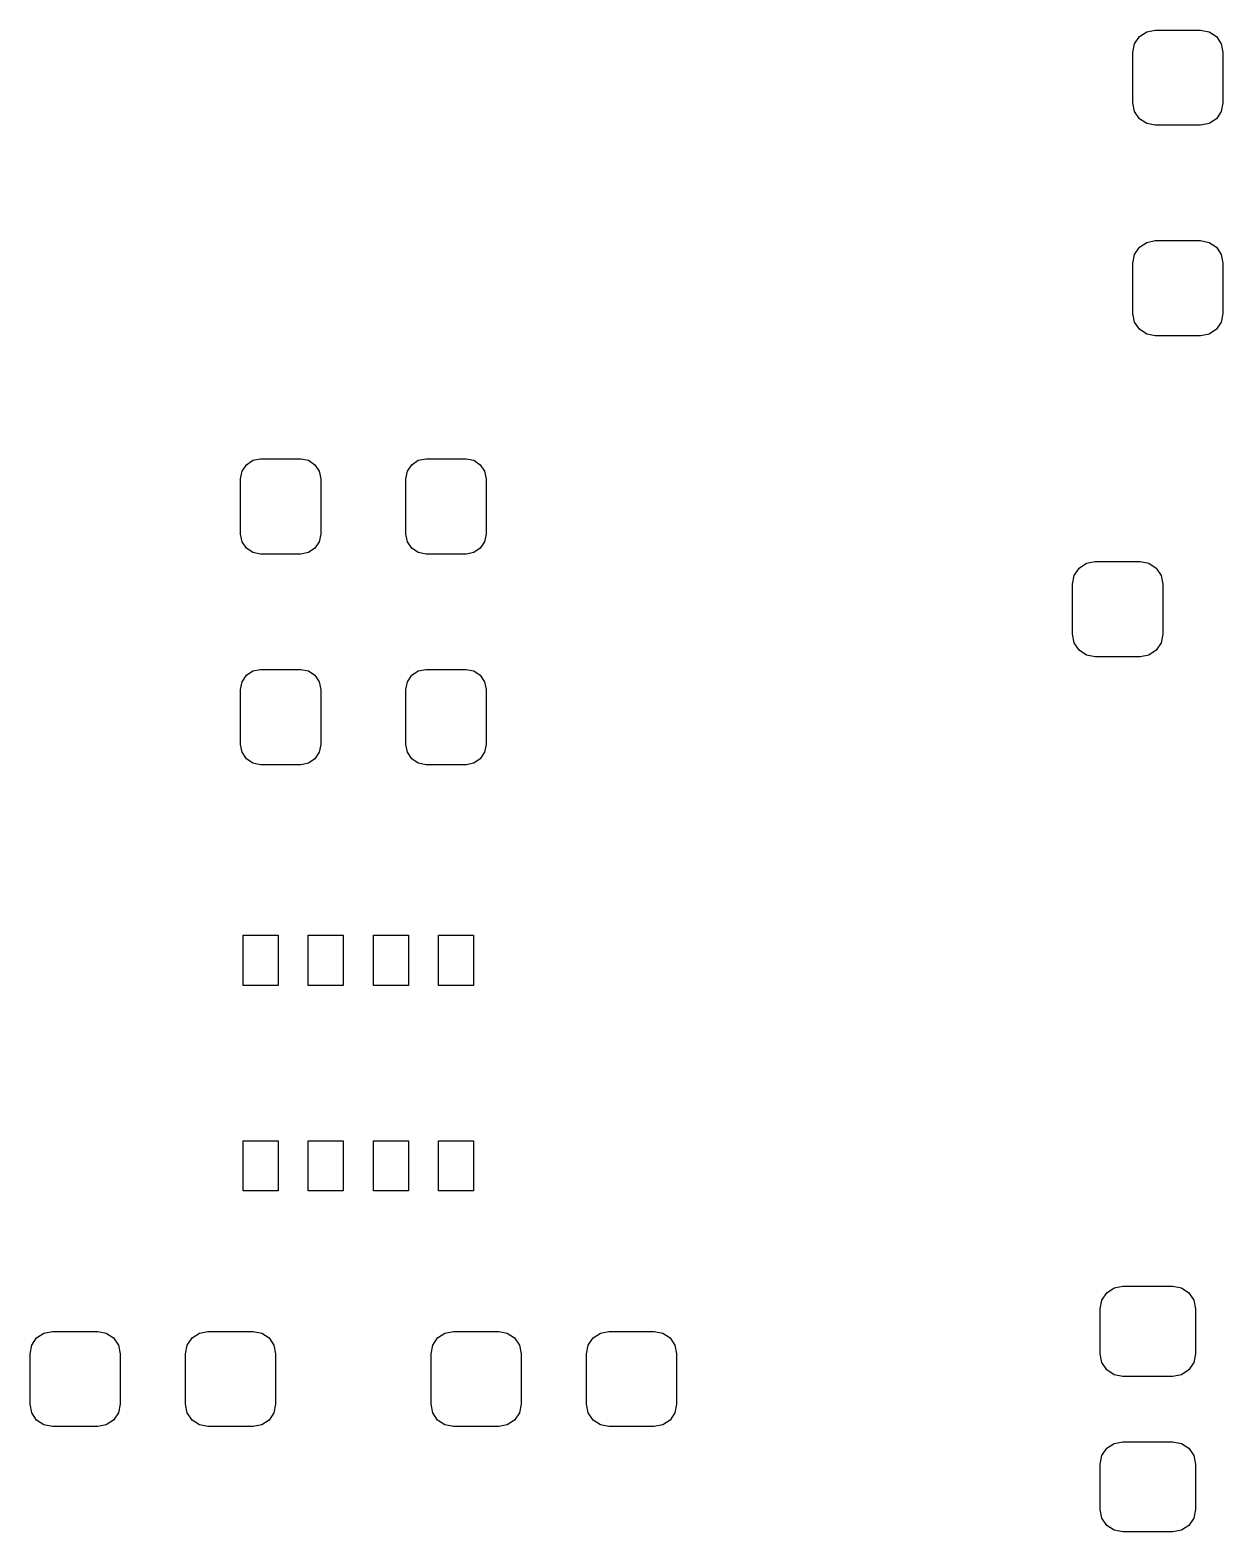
# Model space of a CAD drawing. Extents: x 151.7 to 203.9, y -103 to -39.5.
# Drawn here: x 157.78 to 169.68, y -86.7 to -71.72 of the extents above; entities that cross this region are included whole.
import ezdxf

# ---------------------------------------------------------------- set-up
doc = ezdxf.new("R2010")
doc.units = 0
doc.layers.add('BLACK', color=7, linetype='CONTINUOUS')

msp = doc.modelspace()

# ---------------------------------------------------------------- linework, layer by layer
at = {"layer": 'BLACK', "linetype": 'CONTINUOUS'}
for p, q in [((168.914, -71.7421), (169, -71.725)), ((169, -71.725), (169.45, -71.725)), ((169.45, -71.725), (169.536, -71.7421)), ((168.775, -71.95), (168.792, -71.8639)), ((168.792, -71.8639), (168.841, -71.7909)), ((168.841, -71.7909), (168.914, -71.7421)), ((169.536, -71.7421), (169.609, -71.7909)), ((169.609, -71.7909), (169.658, -71.8639)), ((169.658, -71.8639), (169.675, -71.95)), ((168.775, -72.45), (168.775, -71.95)), ((169.675, -71.95), (169.675, -72.45)), ((168.792, -72.5361), (168.775, -72.45)), ((169.675, -72.45), (169.658, -72.5361)), ((168.841, -72.6091), (168.792, -72.5361)), ((168.914, -72.6579), (168.841, -72.6091)), ((169.609, -72.6091), (169.536, -72.6579)), ((169.658, -72.5361), (169.609, -72.6091)), ((169, -72.675), (168.914, -72.6579)), ((169.45, -72.675), (169, -72.675)), ((169.536, -72.6579), (169.45, -72.675)), ((168.914, -73.8421), (169, -73.825)), ((169, -73.825), (169.45, -73.825)), ((169.45, -73.825), (169.536, -73.8421)), ((168.775, -74.05), (168.792, -73.9639)), ((168.792, -73.9639), (168.841, -73.8909)), ((168.841, -73.8909), (168.914, -73.8421)), ((169.536, -73.8421), (169.609, -73.8909)), ((169.609, -73.8909), (169.658, -73.9639)), ((169.658, -73.9639), (169.675, -74.05)), ((168.775, -74.55), (168.775, -74.05)), ((169.675, -74.05), (169.675, -74.55)), ((168.792, -74.6361), (168.775, -74.55)), ((169.675, -74.55), (169.658, -74.6361)), ((168.841, -74.7091), (168.792, -74.6361)), ((168.914, -74.7579), (168.841, -74.7091)), ((169.609, -74.7091), (169.536, -74.7579)), ((169.658, -74.6361), (169.609, -74.7091)), ((169, -74.775), (168.914, -74.7579)), ((169.45, -74.775), (169, -74.775)), ((169.536, -74.7579), (169.45, -74.775)), ((159.89, -76.1235), (159.934, -76.0586)), ((159.934, -76.0586), (159.998, -76.0152)), ((159.998, -76.0152), (160.075, -76)), ((160.075, -76), (160.475, -76)), ((160.475, -76), (160.552, -76.0152)), ((160.552, -76.0152), (160.616, -76.0586)), ((160.616, -76.0586), (160.66, -76.1235)), ((161.54, -76.1235), (161.584, -76.0586)), ((161.584, -76.0586), (161.648, -76.0152)), ((161.648, -76.0152), (161.725, -76)), ((161.725, -76), (162.125, -76)), ((162.125, -76), (162.202, -76.0152)), ((162.202, -76.0152), (162.266, -76.0586)), ((162.266, -76.0586), (162.31, -76.1235)), ((159.875, -76.2), (159.89, -76.1235)), ((159.875, -76.75), (159.875, -76.2)), ((160.66, -76.1235), (160.675, -76.2)), ((160.675, -76.2), (160.675, -76.75)), ((161.525, -76.2), (161.54, -76.1235)), ((161.525, -76.75), (161.525, -76.2)), ((162.31, -76.1235), (162.325, -76.2)), ((162.325, -76.2), (162.325, -76.75)), ((159.89, -76.8265), (159.875, -76.75)), ((160.675, -76.75), (160.66, -76.8265)), ((161.54, -76.8265), (161.525, -76.75)), ((162.325, -76.75), (162.31, -76.8265)), ((159.934, -76.8914), (159.89, -76.8265)), ((159.998, -76.9348), (159.934, -76.8914)), ((160.075, -76.95), (159.998, -76.9348)), ((160.475, -76.95), (160.075, -76.95)), ((160.552, -76.9348), (160.475, -76.95)), ((160.616, -76.8914), (160.552, -76.9348)), ((160.66, -76.8265), (160.616, -76.8914)), ((161.584, -76.8914), (161.54, -76.8265)), ((161.648, -76.9348), (161.584, -76.8914)), ((161.725, -76.95), (161.648, -76.9348)), ((162.125, -76.95), (161.725, -76.95)), ((162.202, -76.9348), (162.125, -76.95)), ((162.266, -76.8914), (162.202, -76.9348)), ((162.31, -76.8265), (162.266, -76.8914)), ((168.192, -77.1639), (168.241, -77.0909)), ((168.241, -77.0909), (168.314, -77.0421)), ((168.314, -77.0421), (168.4, -77.025)), ((168.4, -77.025), (168.85, -77.025)), ((168.85, -77.025), (168.936, -77.0421)), ((168.936, -77.0421), (169.009, -77.0909)), ((169.009, -77.0909), (169.058, -77.1639)), ((168.175, -77.25), (168.192, -77.1639)), ((168.175, -77.75), (168.175, -77.25)), ((169.058, -77.1639), (169.075, -77.25)), ((169.075, -77.25), (169.075, -77.75)), ((168.192, -77.8361), (168.175, -77.75)), ((168.241, -77.9091), (168.192, -77.8361)), ((169.058, -77.8361), (169.009, -77.9091)), ((169.075, -77.75), (169.058, -77.8361)), ((168.314, -77.9579), (168.241, -77.9091)), ((168.4, -77.975), (168.314, -77.9579)), ((168.85, -77.975), (168.4, -77.975)), ((168.936, -77.9579), (168.85, -77.975)), ((169.009, -77.9091), (168.936, -77.9579)), ((159.89, -78.2235), (159.934, -78.1586)), ((159.934, -78.1586), (159.998, -78.1152)), ((159.998, -78.1152), (160.075, -78.1)), ((160.075, -78.1), (160.475, -78.1)), ((160.475, -78.1), (160.552, -78.1152)), ((160.552, -78.1152), (160.616, -78.1586)), ((160.616, -78.1586), (160.66, -78.2235)), ((161.54, -78.2235), (161.584, -78.1586)), ((161.584, -78.1586), (161.648, -78.1152)), ((161.648, -78.1152), (161.725, -78.1)), ((161.725, -78.1), (162.125, -78.1)), ((162.125, -78.1), (162.202, -78.1152)), ((162.202, -78.1152), (162.266, -78.1586)), ((162.266, -78.1586), (162.31, -78.2235)), ((159.875, -78.3), (159.89, -78.2235)), ((159.875, -78.85), (159.875, -78.3)), ((160.66, -78.2235), (160.675, -78.3)), ((160.675, -78.3), (160.675, -78.85)), ((161.525, -78.3), (161.54, -78.2235)), ((161.525, -78.85), (161.525, -78.3)), ((162.31, -78.2235), (162.325, -78.3)), ((162.325, -78.3), (162.325, -78.85)), ((159.89, -78.9265), (159.875, -78.85)), ((160.675, -78.85), (160.66, -78.9265)), ((161.54, -78.9265), (161.525, -78.85)), ((162.325, -78.85), (162.31, -78.9265)), ((159.934, -78.9914), (159.89, -78.9265)), ((159.998, -79.0348), (159.934, -78.9914)), ((160.075, -79.05), (159.998, -79.0348)), ((160.475, -79.05), (160.075, -79.05)), ((160.552, -79.0348), (160.475, -79.05)), ((160.616, -78.9914), (160.552, -79.0348)), ((160.66, -78.9265), (160.616, -78.9914)), ((161.584, -78.9914), (161.54, -78.9265)), ((161.648, -79.0348), (161.584, -78.9914)), ((161.725, -79.05), (161.648, -79.0348)), ((162.125, -79.05), (161.725, -79.05)), ((162.202, -79.0348), (162.125, -79.05)), ((162.266, -78.9914), (162.202, -79.0348)), ((162.31, -78.9265), (162.266, -78.9914)), ((159.9, -81.25), (159.9, -80.75)), ((159.9, -80.75), (160.25, -80.75)), ((160.25, -80.75), (160.25, -81.25)), ((160.55, -81.25), (160.55, -80.75)), ((160.55, -80.75), (160.9, -80.75)), ((160.9, -80.75), (160.9, -81.25)), ((161.2, -81.25), (161.2, -80.75)), ((161.2, -80.75), (161.55, -80.75)), ((161.55, -80.75), (161.55, -81.25)), ((161.85, -81.25), (161.85, -80.75)), ((161.85, -80.75), (162.2, -80.75)), ((162.2, -80.75), (162.2, -81.25)), ((160.25, -81.25), (159.9, -81.25)), ((160.9, -81.25), (160.55, -81.25)), ((161.55, -81.25), (161.2, -81.25)), ((162.2, -81.25), (161.85, -81.25)), ((159.9, -83.3), (159.9, -82.8)), ((159.9, -82.8), (160.25, -82.8)), ((160.25, -82.8), (160.25, -83.3)), ((160.55, -83.3), (160.55, -82.8)), ((160.55, -82.8), (160.9, -82.8)), ((160.9, -82.8), (160.9, -83.3)), ((161.2, -83.3), (161.2, -82.8)), ((161.2, -82.8), (161.55, -82.8)), ((161.55, -82.8), (161.55, -83.3)), ((161.85, -83.3), (161.85, -82.8)), ((161.85, -82.8), (162.2, -82.8)), ((162.2, -82.8), (162.2, -83.3)), ((160.25, -83.3), (159.9, -83.3)), ((160.9, -83.3), (160.55, -83.3)), ((161.55, -83.3), (161.2, -83.3)), ((162.2, -83.3), (161.85, -83.3)), ((168.516, -84.3159), (168.589, -84.2671)), ((168.589, -84.2671), (168.675, -84.25)), ((168.675, -84.25), (169.175, -84.25)), ((169.175, -84.25), (169.261, -84.2671)), ((169.261, -84.2671), (169.334, -84.3159)), ((168.45, -84.475), (168.467, -84.3889)), ((168.467, -84.3889), (168.516, -84.3159)), ((169.334, -84.3159), (169.383, -84.3889)), ((169.383, -84.3889), (169.4, -84.475)), ((168.45, -84.925), (168.45, -84.475)), ((169.4, -84.475), (169.4, -84.925)), ((157.841, -84.7659), (157.914, -84.7171)), ((157.914, -84.7171), (158, -84.7)), ((158, -84.7), (158.45, -84.7)), ((158.45, -84.7), (158.536, -84.7171)), ((158.536, -84.7171), (158.609, -84.7659)), ((159.391, -84.7659), (159.464, -84.7171)), ((159.464, -84.7171), (159.55, -84.7)), ((159.55, -84.7), (160, -84.7)), ((160, -84.7), (160.086, -84.7171)), ((160.086, -84.7171), (160.159, -84.7659)), ((161.841, -84.7659), (161.914, -84.7171)), ((161.914, -84.7171), (162, -84.7)), ((162, -84.7), (162.45, -84.7)), ((162.45, -84.7), (162.536, -84.7171)), ((162.536, -84.7171), (162.609, -84.7659)), ((163.391, -84.7659), (163.464, -84.7171)), ((163.464, -84.7171), (163.55, -84.7)), ((163.55, -84.7), (164, -84.7)), ((164, -84.7), (164.086, -84.7171)), ((164.086, -84.7171), (164.159, -84.7659)), ((157.775, -84.925), (157.792, -84.8389)), ((157.792, -84.8389), (157.841, -84.7659)), ((158.609, -84.7659), (158.658, -84.8389)), ((158.658, -84.8389), (158.675, -84.925)), ((159.325, -84.925), (159.342, -84.8389)), ((159.342, -84.8389), (159.391, -84.7659)), ((160.159, -84.7659), (160.208, -84.8389)), ((160.208, -84.8389), (160.225, -84.925)), ((161.775, -84.925), (161.792, -84.8389)), ((161.792, -84.8389), (161.841, -84.7659)), ((162.609, -84.7659), (162.658, -84.8389)), ((162.658, -84.8389), (162.675, -84.925)), ((163.325, -84.925), (163.342, -84.8389)), ((163.342, -84.8389), (163.391, -84.7659)), ((164.159, -84.7659), (164.208, -84.8389)), ((164.208, -84.8389), (164.225, -84.925)), ((157.775, -85.425), (157.775, -84.925)), ((158.675, -84.925), (158.675, -85.425)), ((159.325, -85.425), (159.325, -84.925)), ((160.225, -84.925), (160.225, -85.425)), ((161.775, -85.425), (161.775, -84.925)), ((162.675, -84.925), (162.675, -85.425)), ((163.325, -85.425), (163.325, -84.925)), ((164.225, -84.925), (164.225, -85.425)), ((168.467, -85.0111), (168.45, -84.925)), ((168.516, -85.0841), (168.467, -85.0111)), ((169.383, -85.0111), (169.334, -85.0841)), ((169.4, -84.925), (169.383, -85.0111)), ((168.589, -85.1329), (168.516, -85.0841)), ((168.675, -85.15), (168.589, -85.1329)), ((169.175, -85.15), (168.675, -85.15)), ((169.261, -85.1329), (169.175, -85.15)), ((169.334, -85.0841), (169.261, -85.1329)), ((157.792, -85.5111), (157.775, -85.425)), ((158.675, -85.425), (158.658, -85.5111)), ((159.342, -85.5111), (159.325, -85.425)), ((160.225, -85.425), (160.208, -85.5111)), ((161.792, -85.5111), (161.775, -85.425)), ((162.675, -85.425), (162.658, -85.5111)), ((163.342, -85.5111), (163.325, -85.425)), ((164.225, -85.425), (164.208, -85.5111)), ((157.841, -85.5841), (157.792, -85.5111)), ((157.914, -85.6329), (157.841, -85.5841)), ((158, -85.65), (157.914, -85.6329)), ((158.45, -85.65), (158, -85.65)), ((158.536, -85.6329), (158.45, -85.65)), ((158.609, -85.5841), (158.536, -85.6329)), ((158.658, -85.5111), (158.609, -85.5841)), ((159.391, -85.5841), (159.342, -85.5111)), ((159.464, -85.6329), (159.391, -85.5841)), ((159.55, -85.65), (159.464, -85.6329)), ((160, -85.65), (159.55, -85.65)), ((160.086, -85.6329), (160, -85.65)), ((160.159, -85.5841), (160.086, -85.6329)), ((160.208, -85.5111), (160.159, -85.5841)), ((161.841, -85.5841), (161.792, -85.5111)), ((161.914, -85.6329), (161.841, -85.5841)), ((162, -85.65), (161.914, -85.6329)), ((162.45, -85.65), (162, -85.65)), ((162.536, -85.6329), (162.45, -85.65)), ((162.609, -85.5841), (162.536, -85.6329)), ((162.658, -85.5111), (162.609, -85.5841)), ((163.391, -85.5841), (163.342, -85.5111)), ((163.464, -85.6329), (163.391, -85.5841)), ((163.55, -85.65), (163.464, -85.6329)), ((164, -85.65), (163.55, -85.65)), ((164.086, -85.6329), (164, -85.65)), ((164.159, -85.5841), (164.086, -85.6329)), ((164.208, -85.5111), (164.159, -85.5841)), ((168.589, -85.8171), (168.675, -85.8)), ((168.675, -85.8), (169.175, -85.8)), ((169.175, -85.8), (169.261, -85.8171)), ((168.45, -86.025), (168.467, -85.9389)), ((168.467, -85.9389), (168.516, -85.8659)), ((168.516, -85.8659), (168.589, -85.8171)), ((169.261, -85.8171), (169.334, -85.8659)), ((169.334, -85.8659), (169.383, -85.9389)), ((169.383, -85.9389), (169.4, -86.025)), ((168.45, -86.475), (168.45, -86.025)), ((169.4, -86.025), (169.4, -86.475)), ((168.467, -86.5611), (168.45, -86.475)), ((169.4, -86.475), (169.383, -86.5611)), ((168.516, -86.6341), (168.467, -86.5611)), ((168.589, -86.6829), (168.516, -86.6341)), ((168.675, -86.7), (168.589, -86.6829)), ((169.175, -86.7), (168.675, -86.7)), ((169.261, -86.6829), (169.175, -86.7)), ((169.334, -86.6341), (169.261, -86.6829)), ((169.383, -86.5611), (169.334, -86.6341))]:
    msp.add_line(p, q, dxfattribs=at)

doc.saveas('drawing.dxf')
